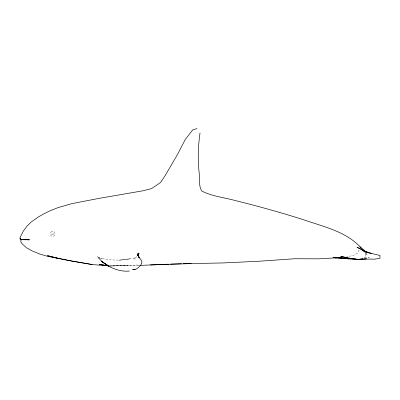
<?xml version="1.0" encoding="UTF-8"?>
<svg xmlns="http://www.w3.org/2000/svg" width="400" height="400" viewBox="0 0 400 400"><rect width="100%" height="100%" fill="white"/><g stroke="black" fill="none" stroke-linecap="round" stroke-linejoin="round"><path stroke-width="0.3" stroke-dasharray="2 1.5" d="M364.22 258.67L366.08 254.48L365.855 253.54M359.13 250.115L357.55 253.11L353.705 255.265L346.61 256.875M136.775 256.65L134.015 259.18L135.72 257.785L119.19 260.31L130.08 258.82C119.92 260.65 109.435 260.535 99.42 257.935L102.19 258.72L98.16 257.05M364.635 258.345L365.465 257.69L366.08 254.48L364.8 252.62M364.78 258.515L369.26 257.275L364.475 258.55M138.97 265.445L110.175 265.97M110.14 265.965L128.34 265.62L109.825 266.01L139.245 265.01M365.79 252.97L367.07 254.25L365.78 252.93M51.67 231.62A2.565 2.25 -83 0 0 50.725 235.11A2.565 2.25 -83 0 0 53.78 236.065A2.565 2.25 -83 0 0 54.705 232.565A2.605 2.29 -83 0 0 51.62 231.6M53.355 234.165L52.535 234.545L51.645 234.25L51.6 233.87L52.295 233.365L53.015 233.425L53.355 234.165"/><path stroke-width="0.6" d="M200.035 132.92C198.015 146.665 197.65 160.795 199.365 174.61C199.525 180.12 198.785 186.095 201.755 191.045C212.11 196.345 224.055 197.46 235.155 200.525C258.02 206.17 280.72 212.485 303.17 219.6C323.69 226.845 346.525 231.395 361.63 248.425M137.875 255.295L138.985 252.94L138.12 255.565L139.2 257.96L137.56 253.675L138.345 256.19L141.845 261.135C142.3 264.78 138.81 267.335 136.155 269.115L132.595 269.64L135.29 269.2M137.995 255.43L138.805 254.62L137.655 255.77M196.945 128.585L192.775 129.85L185.325 139.355L177.73 154.06L165.195 175.565L160.465 182.57L151.51 188.65L142.595 190.85L98.295 198.515L71.855 203.645L57.81 207.68L49.34 211.09L43.11 214.27L38.4 216.95L31.32 221.935L27.335 225.78L23.265 231.195L20.005 237.625L20.095 238.895L21.79 239.73M362.68 259.025C355.33 259.965 347.895 257.94 340.725 256.39L352.3 258.81L355.875 258.765M363.125 258.94L361.485 259.345L366.45 258.995M362.405 259.035L359.38 259.64L348.525 258.9L337.6 257.305L348.33 258.82L332.995 257.425L341.465 258.07L335.13 257.9L336.33 257.815M129.435 271.05C117.825 272.23 104.625 265.855 97.61 256.755M336.95 257.795L319.205 258.83L294.575 258.745L259.27 261.22L223.73 262.92L183.285 263.75M168.675 264.19L139.575 265.425M170.5 264.1L181.455 263.795M191.19 263.575L150.355 264.93M22.66 239.72L29.57 239.81L21.665 239.5L20.71 240.735L21.085 242.38L21.96 243.625L26.395 247.715L31.83 250.8L39.525 253.935L47.67 256.375L72.45 261.165L92.2 264.54L109.215 265.96M360.23 259.005L374.74 259.14L379.955 258.365L380 255.495L363.74 251.57L371.32 253.49L361.97 250.025L365.765 251.755M109.235 265.92L99.26 264.375L108.925 265.99M92.2 264.54L71.46 261.015L57.19 258.105L47.435 255.67L57.415 258.135M366.945 252.155L356.97 247.245L363.195 250.295L364.06 251.175M362.8 249.99L363.195 250.295M360.735 247.645L359.845 246.865L363.68 249.685L364.77 251.61M21.715 239.71L20 238.74L21.66 239.69M107.935 265.49L101.395 261.365L107.935 265.49"/></g></svg>
